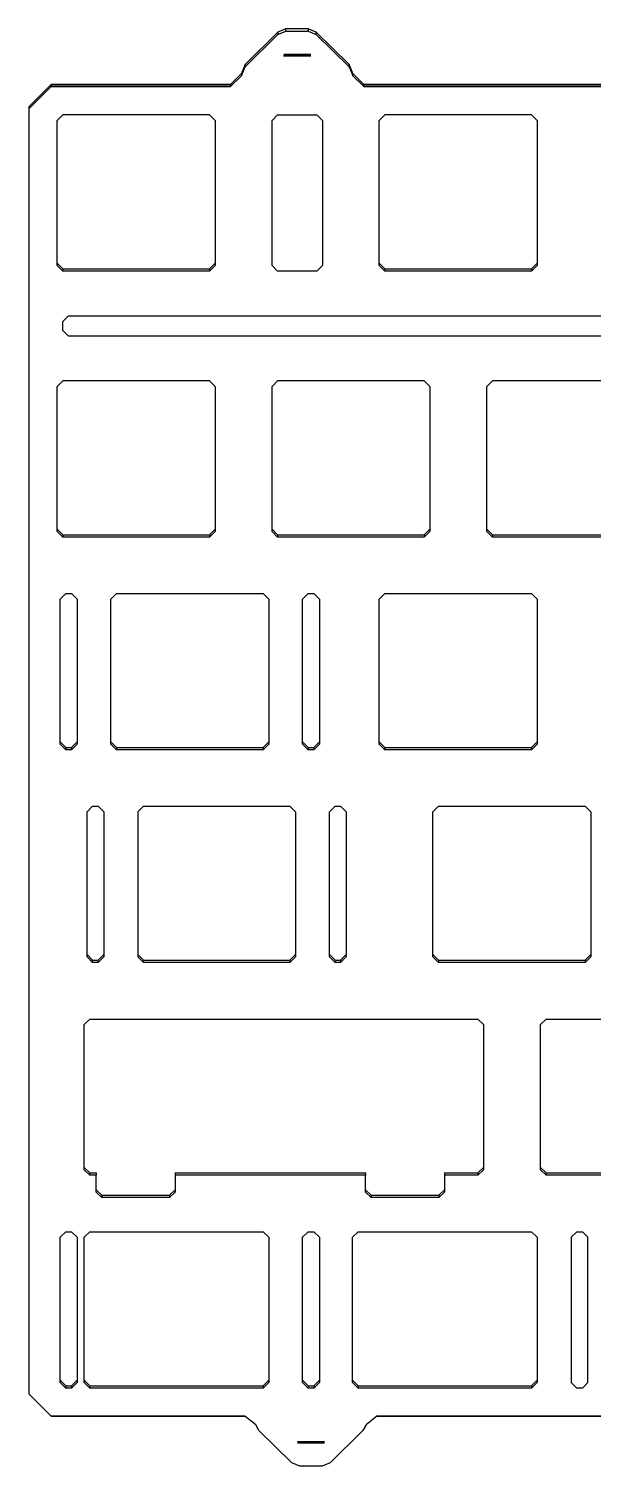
# Model space of a CAD drawing. Extents: x 0 to 305, y -118 to 9.
# Drawn here: x 0 to 50.1, y -118.2 to 9.2 of the extents above; entities that cross this region are included whole.
import ezdxf

# ---------------------------------------------------------------- set-up
doc = ezdxf.new("R2010")
doc.units = 0
doc.layers.get('0').update_dxf_attribs({"linetype": 'continuous'})

# ---------------------------------------------------------------- blocks, each defined once
blk = doc.blocks.new('FACEFEAT')
at = {"color": 0}
for p, q in [((22.11, 8.93), (19.2, 6.05)), ((22.11, 8.93), (19.2, 6.05)), ((22.11, 8.93), (22.11, 8.72)), ((22.11, 8.93), (22.11, 8.72)), ((24.8, 9.22), (22.82, 9.22)), ((24.8, 9.22), (22.82, 9.22)), ((22.82, 9.01), (22.82, 9.22)), ((22.82, 9.01), (22.82, 9.22)), ((22.82, 9.01), (24.8, 9.01)), ((22.82, 9.01), (24.8, 9.01)), ((24.8, 9.22), (24.8, 9.01)), ((24.8, 9.22), (24.8, 9.01)), ((28.43, 6.05), (25.51, 8.93)), ((28.43, 6.05), (25.51, 8.93)), ((25.51, 8.72), (25.51, 8.93)), ((25.51, 8.72), (25.51, 8.93)), ((19.2, 5.84), (22.11, 8.72)), ((19.2, 5.84), (22.11, 8.72)), ((25.51, 8.72), (28.43, 5.84)), ((25.51, 8.72), (28.43, 5.84)), ((18.91, 5.35), (18.91, 5.14)), ((18.91, 5.35), (18.91, 5.14)), ((18.91, 5.08), (18.91, 5.14)), ((18.91, 5.08), (18.91, 5.14)), ((19.2, 5.84), (19.2, 6.05)), ((19.2, 5.84), (19.2, 6.05)), ((28.43, 6.05), (28.43, 5.84)), ((28.43, 6.05), (28.43, 5.84)), ((28.72, 5.14), (28.72, 5.35)), ((28.72, 5.14), (28.72, 5.35)), ((28.72, 5.14), (28.72, 5.08)), ((28.72, 5.14), (28.72, 5.08)), ((17.91, 4.29), (2, 4.29)), ((2, 4.29), (17.91, 4.29)), ((2, 4.09), (2, 4.29)), ((2, 4.09), (2, 4.29)), ((2, 4.09), (17.91, 4.09)), ((17.91, 4.09), (2, 4.09)), ((17.91, 4.29), (17.91, 4.09)), ((17.91, 4.29), (17.91, 4.09)), ((103.63, 4.29), (29.72, 4.29)), ((29.72, 4.29), (103.63, 4.29)), ((29.72, 4.09), (29.72, 4.29)), ((29.72, 4.09), (29.72, 4.29)), ((29.72, 4.09), (103.63, 4.09)), ((103.63, 4.09), (29.72, 4.09)), ((0, 2.31), (0, 2.11)), ((0, 2.31), (0, 2.11)), ((0, 2.11), (0, -111.84)), ((0, 2.11), (0, -111.84)), ((16.03, 1.59), (3.03, 1.59)), ((16.03, 1.59), (3.03, 1.59)), ((22.08, 1.59), (25.55, 1.59)), ((44.6, 1.59), (31.6, 1.59)), ((44.6, 1.59), (31.6, 1.59)), ((2.53, -11.78), (2.53, 1.09)), ((2.53, -11.78), (2.53, 1.09)), ((16.53, 1.09), (16.53, -11.78)), ((16.53, 1.09), (16.53, -11.78)), ((21.58, -11.78), (21.58, 1.09)), ((26.05, 1.09), (26.05, -11.78)), ((31.1, -11.78), (31.1, 1.09)), ((31.1, -11.78), (31.1, 1.09)), ((45.1, 1.09), (45.1, -11.78)), ((45.1, 1.09), (45.1, -11.78)), ((3.03, -12.07), (16.03, -12.07)), ((3.03, -12.07), (16.03, -12.07)), ((3.03, -12.07), (3.03, -12.28)), ((3.03, -12.07), (3.03, -12.28)), ((16.03, -12.28), (3.03, -12.28)), ((16.03, -12.28), (3.03, -12.28)), ((16.03, -12.07), (16.03, -12.28)), ((16.03, -12.07), (16.03, -12.28)), ((25.55, -12.28), (22.08, -12.28)), ((31.6, -12.07), (44.6, -12.07)), ((31.6, -12.07), (44.6, -12.07)), ((31.6, -12.07), (31.6, -12.28)), ((31.6, -12.07), (31.6, -12.28)), ((44.6, -12.28), (31.6, -12.28)), ((44.6, -12.28), (31.6, -12.28)), ((44.6, -12.07), (44.6, -12.28)), ((44.6, -12.07), (44.6, -12.28)), ((3.53, -16.24), (106.8, -16.24)), ((3.03, -17.54), (3.03, -16.73)), ((106.8, -18.03), (3.53, -18.03)), ((2.53, -35.36), (2.53, -22.49)), ((2.53, -35.36), (2.53, -22.49)), ((16.03, -22), (3.03, -22)), ((16.03, -22), (3.03, -22)), ((16.53, -22.49), (16.53, -35.36)), ((16.53, -22.49), (16.53, -35.36)), ((21.58, -35.36), (21.58, -22.49)), ((21.58, -35.36), (21.58, -22.49)), ((35.08, -22), (22.08, -22)), ((35.08, -22), (22.08, -22)), ((35.58, -22.49), (35.58, -35.36)), ((35.58, -22.49), (35.58, -35.36)), ((40.63, -35.36), (40.63, -22.49)), ((40.63, -35.36), (40.63, -22.49)), ((54.13, -22), (41.13, -22)), ((54.13, -22), (41.13, -22)), ((3.03, -35.65), (16.03, -35.65)), ((3.03, -35.65), (16.03, -35.65)), ((3.03, -35.65), (3.03, -35.86)), ((3.03, -35.65), (3.03, -35.86)), ((16.03, -35.65), (16.03, -35.86)), ((16.03, -35.65), (16.03, -35.86)), ((22.08, -35.65), (35.08, -35.65)), ((22.08, -35.65), (35.08, -35.65)), ((22.08, -35.65), (22.08, -35.86)), ((22.08, -35.65), (22.08, -35.86)), ((35.08, -35.65), (35.08, -35.86)), ((35.08, -35.65), (35.08, -35.86)), ((41.13, -35.65), (54.13, -35.65)), ((41.13, -35.65), (54.13, -35.65)), ((41.13, -35.65), (41.13, -35.86)), ((41.13, -35.65), (41.13, -35.86)), ((16.03, -35.86), (3.03, -35.86)), ((16.03, -35.86), (3.03, -35.86)), ((35.08, -35.86), (22.08, -35.86)), ((35.08, -35.86), (22.08, -35.86)), ((54.13, -35.86), (41.13, -35.86)), ((54.13, -35.86), (41.13, -35.86)), ((2.79, -54.23), (2.79, -41.35)), ((2.79, -54.23), (2.79, -41.35)), ((3.29, -40.86), (3.79, -40.86)), ((3.29, -40.86), (3.79, -40.86)), ((4.29, -41.35), (4.29, -54.23)), ((4.29, -41.35), (4.29, -54.23)), ((7.29, -54.23), (7.29, -41.35)), ((7.29, -54.23), (7.29, -41.35)), ((7.79, -40.86), (20.79, -40.86)), ((7.79, -40.86), (20.79, -40.86)), ((21.29, -41.35), (21.29, -54.23)), ((21.29, -41.35), (21.29, -54.23)), ((24.29, -54.23), (24.29, -41.35)), ((24.29, -54.23), (24.29, -41.35)), ((24.79, -40.86), (25.29, -40.86)), ((24.79, -40.86), (25.29, -40.86)), ((25.79, -41.35), (25.79, -54.23)), ((25.79, -41.35), (25.79, -54.23)), ((31.1, -54.23), (31.1, -41.35)), ((31.1, -54.23), (31.1, -41.35)), ((31.6, -40.86), (44.6, -40.86)), ((31.6, -40.86), (44.6, -40.86)), ((45.1, -41.35), (45.1, -54.23)), ((45.1, -41.35), (45.1, -54.23)), ((3.29, -54.51), (3.79, -54.51)), ((3.29, -54.51), (3.79, -54.51)), ((3.29, -54.51), (3.29, -54.72)), ((3.29, -54.51), (3.29, -54.72)), ((3.79, -54.72), (3.29, -54.72)), ((3.79, -54.72), (3.29, -54.72)), ((3.79, -54.51), (3.79, -54.72)), ((3.79, -54.51), (3.79, -54.72)), ((7.79, -54.51), (20.79, -54.51)), ((7.79, -54.51), (20.79, -54.51)), ((7.79, -54.51), (7.79, -54.72)), ((7.79, -54.51), (7.79, -54.72)), ((20.79, -54.72), (7.79, -54.72)), ((20.79, -54.72), (7.79, -54.72)), ((20.79, -54.51), (20.79, -54.72)), ((20.79, -54.51), (20.79, -54.72)), ((24.79, -54.51), (25.29, -54.51)), ((24.79, -54.51), (25.29, -54.51)), ((24.79, -54.51), (24.79, -54.72)), ((24.79, -54.51), (24.79, -54.72)), ((25.29, -54.72), (24.79, -54.72)), ((25.29, -54.72), (24.79, -54.72)), ((25.29, -54.51), (25.29, -54.72)), ((25.29, -54.51), (25.29, -54.72)), ((31.6, -54.51), (44.6, -54.51)), ((31.6, -54.51), (44.6, -54.51)), ((31.6, -54.51), (31.6, -54.72)), ((31.6, -54.51), (31.6, -54.72)), ((44.6, -54.72), (31.6, -54.72)), ((44.6, -54.72), (31.6, -54.72)), ((44.6, -54.51), (44.6, -54.72)), ((44.6, -54.51), (44.6, -54.72)), ((5.67, -59.72), (6.17, -59.72)), ((5.67, -59.72), (6.17, -59.72)), ((10.17, -59.72), (23.17, -59.72)), ((10.17, -59.72), (23.17, -59.72)), ((27.17, -59.72), (27.67, -59.72)), ((27.17, -59.72), (27.67, -59.72)), ((36.36, -59.72), (49.36, -59.72)), ((36.36, -59.72), (49.36, -59.72)), ((5.17, -73.09), (5.17, -60.22)), ((5.17, -73.09), (5.17, -60.22)), ((6.67, -60.22), (6.67, -73.09)), ((6.67, -60.22), (6.67, -73.09)), ((9.67, -60.22), (9.67, -73.09)), ((9.67, -60.22), (9.67, -73.09)), ((23.67, -60.22), (23.67, -73.09)), ((23.67, -60.22), (23.67, -73.09)), ((26.67, -73.09), (26.67, -60.22)), ((26.67, -73.09), (26.67, -60.22)), ((28.17, -60.22), (28.17, -73.09)), ((28.17, -60.22), (28.17, -73.09)), ((35.86, -73.09), (35.86, -60.22)), ((35.86, -73.09), (35.86, -60.22)), ((49.86, -60.22), (49.86, -73.09)), ((49.86, -60.22), (49.86, -73.09)), ((5.67, -73.38), (6.17, -73.38)), ((5.67, -73.38), (6.17, -73.38)), ((5.67, -73.59), (5.67, -73.38)), ((5.67, -73.59), (5.67, -73.38)), ((6.17, -73.59), (5.67, -73.59)), ((6.17, -73.59), (5.67, -73.59)), ((6.17, -73.59), (6.17, -73.38)), ((6.17, -73.59), (6.17, -73.38)), ((10.17, -73.38), (23.17, -73.38)), ((10.17, -73.38), (23.17, -73.38)), ((10.17, -73.59), (10.17, -73.38)), ((10.17, -73.59), (10.17, -73.38)), ((23.17, -73.59), (10.17, -73.59)), ((23.17, -73.59), (10.17, -73.59)), ((23.17, -73.38), (23.17, -73.59)), ((23.17, -73.38), (23.17, -73.59)), ((27.17, -73.38), (27.67, -73.38)), ((27.17, -73.38), (27.67, -73.38)), ((27.17, -73.38), (27.17, -73.59)), ((27.17, -73.38), (27.17, -73.59)), ((27.67, -73.59), (27.17, -73.59)), ((27.67, -73.59), (27.17, -73.59)), ((27.67, -73.38), (27.67, -73.59)), ((27.67, -73.38), (27.67, -73.59)), ((36.36, -73.38), (49.36, -73.38)), ((36.36, -73.38), (49.36, -73.38)), ((36.36, -73.38), (36.36, -73.59)), ((36.36, -73.38), (36.36, -73.59)), ((49.36, -73.59), (36.36, -73.59)), ((49.36, -73.59), (36.36, -73.59)), ((49.36, -73.38), (49.36, -73.59)), ((49.36, -73.38), (49.36, -73.59)), ((5.41, -78.59), (39.84, -78.59)), ((5.41, -78.59), (39.84, -78.59)), ((45.89, -78.59), (58.89, -78.59)), ((45.89, -78.59), (58.89, -78.59)), ((4.91, -91.96), (4.91, -79.08)), ((4.91, -91.96), (4.91, -79.08)), ((40.34, -79.08), (40.34, -91.96)), ((40.34, -79.08), (40.34, -91.96)), ((45.39, -91.96), (45.39, -79.08)), ((45.39, -91.96), (45.39, -79.08)), ((5.41, -92.24), (5.99, -92.24)), ((5.41, -92.24), (5.99, -92.24)), ((5.41, -92.24), (5.41, -92.45)), ((5.41, -92.24), (5.41, -92.45)), ((5.99, -92.45), (5.41, -92.45)), ((5.99, -92.45), (5.41, -92.45)), ((5.99, -92.24), (5.99, -92.45)), ((5.99, -92.24), (5.99, -92.45)), ((5.99, -93.94), (5.99, -92.45)), ((5.99, -93.94), (5.99, -92.45)), ((12.99, -92.24), (29.87, -92.24)), ((12.99, -92.24), (12.99, -92.45)), ((12.99, -92.24), (29.87, -92.24)), ((12.99, -92.24), (12.99, -92.45)), ((29.87, -92.45), (12.99, -92.45)), ((12.99, -92.45), (12.99, -93.94)), ((29.87, -92.45), (12.99, -92.45)), ((12.99, -92.45), (12.99, -93.94)), ((29.87, -92.24), (29.87, -92.45)), ((29.87, -92.24), (29.87, -92.45)), ((29.87, -93.94), (29.87, -92.45)), ((29.87, -93.94), (29.87, -92.45)), ((36.87, -92.24), (39.84, -92.24)), ((36.87, -92.24), (36.87, -92.45)), ((36.87, -92.24), (39.84, -92.24)), ((36.87, -92.24), (36.87, -92.45)), ((39.84, -92.45), (36.87, -92.45)), ((36.87, -92.45), (36.87, -93.94)), ((39.84, -92.45), (36.87, -92.45)), ((36.87, -92.45), (36.87, -93.94)), ((39.84, -92.24), (39.84, -92.45)), ((39.84, -92.24), (39.84, -92.45)), ((45.89, -92.24), (58.89, -92.24)), ((45.89, -92.24), (58.89, -92.24)), ((45.89, -92.24), (45.89, -92.45)), ((45.89, -92.24), (45.89, -92.45)), ((58.89, -92.45), (45.89, -92.45)), ((58.89, -92.45), (45.89, -92.45)), ((6.49, -94.22), (12.49, -94.22)), ((6.49, -94.22), (12.49, -94.22)), ((6.49, -94.22), (6.49, -94.43)), ((6.49, -94.22), (6.49, -94.43)), ((12.49, -94.22), (12.49, -94.43)), ((12.49, -94.22), (12.49, -94.43)), ((30.37, -94.22), (36.37, -94.22)), ((30.37, -94.22), (36.37, -94.22)), ((30.37, -94.22), (30.37, -94.43)), ((30.37, -94.22), (30.37, -94.43)), ((36.37, -94.22), (36.37, -94.43)), ((36.37, -94.22), (36.37, -94.43)), ((12.49, -94.43), (6.49, -94.43)), ((12.49, -94.43), (6.49, -94.43)), ((36.37, -94.43), (30.37, -94.43)), ((36.37, -94.43), (30.37, -94.43)), ((2.79, -110.82), (2.79, -97.95)), ((2.79, -110.82), (2.79, -97.95)), ((3.29, -97.45), (3.79, -97.45)), ((3.29, -97.45), (3.79, -97.45)), ((4.29, -97.95), (4.29, -110.82)), ((4.29, -97.95), (4.29, -110.82)), ((4.91, -110.82), (4.91, -97.95)), ((4.91, -110.82), (4.91, -97.95)), ((5.41, -97.45), (20.79, -97.45)), ((5.41, -97.45), (20.79, -97.45)), ((21.29, -97.95), (21.29, -110.82)), ((21.29, -97.95), (21.29, -110.82)), ((24.29, -110.82), (24.29, -97.95)), ((24.29, -110.82), (24.29, -97.95)), ((24.79, -97.45), (25.29, -97.45)), ((24.79, -97.45), (25.29, -97.45)), ((25.79, -97.95), (25.79, -110.82)), ((25.79, -97.95), (25.79, -110.82)), ((28.72, -110.82), (28.72, -97.95)), ((28.72, -110.82), (28.72, -97.95)), ((29.22, -97.45), (44.6, -97.45)), ((29.22, -97.45), (44.6, -97.45)), ((45.1, -97.95), (45.1, -110.82)), ((45.1, -97.95), (45.1, -110.82)), ((48.11, -97.95), (48.11, -110.82)), ((48.61, -97.45), (49.11, -97.45)), ((49.61, -110.82), (49.61, -97.95)), ((3.29, -111.11), (3.79, -111.11)), ((3.29, -111.11), (3.79, -111.11)), ((3.29, -111.11), (3.29, -111.32)), ((3.29, -111.11), (3.29, -111.32)), ((3.79, -111.32), (3.29, -111.32)), ((3.79, -111.32), (3.29, -111.32)), ((3.79, -111.11), (3.79, -111.32)), ((3.79, -111.11), (3.79, -111.32)), ((5.41, -111.11), (20.79, -111.11)), ((5.41, -111.11), (20.79, -111.11)), ((5.41, -111.11), (5.41, -111.32)), ((5.41, -111.11), (5.41, -111.32)), ((20.79, -111.32), (5.41, -111.32)), ((20.79, -111.32), (5.41, -111.32)), ((20.79, -111.11), (20.79, -111.32)), ((20.79, -111.11), (20.79, -111.32)), ((24.79, -111.11), (25.29, -111.11)), ((24.79, -111.11), (25.29, -111.11)), ((24.79, -111.11), (24.79, -111.32)), ((24.79, -111.11), (24.79, -111.32)), ((25.29, -111.32), (24.79, -111.32)), ((25.29, -111.32), (24.79, -111.32)), ((25.29, -111.11), (25.29, -111.32)), ((25.29, -111.11), (25.29, -111.32)), ((29.22, -111.11), (44.6, -111.11)), ((29.22, -111.11), (44.6, -111.11)), ((29.22, -111.11), (29.22, -111.32)), ((29.22, -111.11), (29.22, -111.32)), ((44.6, -111.32), (29.22, -111.32)), ((44.6, -111.32), (29.22, -111.32)), ((44.6, -111.11), (44.6, -111.32)), ((44.6, -111.11), (44.6, -111.32)), ((49.11, -111.32), (48.61, -111.32)), ((19.18, -113.82), (2, -113.82)), ((2, -113.82), (19.18, -113.82)), ((66.48, -113.82), (30.89, -113.82)), ((30.89, -113.82), (66.48, -113.82)), ((23.34, -117.96), (20.42, -115.07)), ((23.34, -117.96), (20.42, -115.07)), ((29.65, -115.07), (26.74, -117.96)), ((29.65, -115.07), (26.74, -117.96)), ((26.03, -118.25), (24.05, -118.25)), ((26.03, -118.25), (24.05, -118.25))]:
    blk.add_line(p, q, dxfattribs=at)
for points in [[(22.82, 9.22), (22.11, 8.93)], [(22.82, 9.22), (22.11, 8.93)], [(22.11, 8.72), (22.82, 9.01)], [(22.11, 8.72), (22.82, 9.01)], [(25.51, 8.93), (24.8, 9.22)], [(25.51, 8.93), (24.8, 9.22)], [(24.8, 9.01), (25.51, 8.72)], [(24.8, 9.01), (25.51, 8.72)], [(25.01, 6.83), (22.61, 6.83)], [(22.61, 6.83), (25.01, 6.83)], [(25.01, 6.83), (22.61, 6.83)], [(22.61, 6.83), (25.01, 6.83)], [(25.01, 6.94), (22.62, 6.94)], [(25.01, 6.94), (22.62, 6.94)], [(18.91, 5.29), (17.91, 4.29)], [(18.91, 5.29), (17.91, 4.29)], [(19.2, 6.05), (18.91, 5.35)], [(19.2, 6.05), (18.91, 5.35)], [(18.91, 5.14), (19.2, 5.84)], [(18.91, 5.14), (19.2, 5.84)], [(28.72, 5.35), (28.43, 6.05)], [(28.72, 5.35), (28.43, 6.05)], [(28.43, 5.84), (28.72, 5.14)], [(28.43, 5.84), (28.72, 5.14)], [(29.72, 4.29), (28.72, 5.29)], [(29.72, 4.29), (28.72, 5.29)], [(2, 4.29), (0, 2.31)], [(2, 4.29), (0, 2.31)], [(0, 2.11), (2, 4.09)], [(0, 2.11), (2, 4.09)], [(17.91, 4.09), (18.91, 5.08)], [(17.91, 4.09), (18.91, 5.08)], [(28.72, 5.08), (29.72, 4.09)], [(28.72, 5.08), (29.72, 4.09)], [(2.53, 1.09), (3.03, 1.59)], [(2.53, 1.09), (3.03, 1.59)], [(16.03, 1.59), (16.53, 1.09)], [(16.03, 1.59), (16.53, 1.09)], [(21.58, 1.09), (22.08, 1.59)], [(25.55, 1.59), (26.05, 1.09)], [(31.1, 1.09), (31.6, 1.59)], [(31.1, 1.09), (31.6, 1.59)], [(44.6, 1.59), (45.1, 1.09)], [(44.6, 1.59), (45.1, 1.09)], [(2.53, -11.57), (3.03, -12.07)], [(2.53, -11.57), (3.03, -12.07)], [(3.03, -12.28), (2.53, -11.78)], [(3.03, -12.28), (2.53, -11.78)], [(16.03, -12.07), (16.53, -11.57)], [(16.03, -12.07), (16.53, -11.57)], [(16.53, -11.78), (16.03, -12.28)], [(16.53, -11.78), (16.03, -12.28)], [(22.08, -12.28), (21.58, -11.78)], [(26.05, -11.78), (25.55, -12.28)], [(31.1, -11.57), (31.6, -12.07)], [(31.1, -11.57), (31.6, -12.07)], [(31.6, -12.28), (31.1, -11.78)], [(31.6, -12.28), (31.1, -11.78)], [(44.6, -12.07), (45.1, -11.57)], [(44.6, -12.07), (45.1, -11.57)], [(45.1, -11.78), (44.6, -12.28)], [(45.1, -11.78), (44.6, -12.28)], [(3.53, -16.24), (3.03, -16.73)], [(3.03, -17.54), (3.53, -18.03)], [(2.53, -22.49), (3.03, -22)], [(2.53, -22.49), (3.03, -22)], [(16.03, -22), (16.53, -22.49)], [(16.03, -22), (16.53, -22.49)], [(21.58, -22.49), (22.08, -22)], [(21.58, -22.49), (22.08, -22)], [(35.08, -22), (35.58, -22.49)], [(35.08, -22), (35.58, -22.49)], [(40.63, -22.49), (41.13, -22)], [(40.63, -22.49), (41.13, -22)], [(2.53, -35.16), (3.03, -35.65)], [(2.53, -35.16), (3.03, -35.65)], [(3.03, -35.86), (2.53, -35.36)], [(3.03, -35.86), (2.53, -35.36)], [(16.03, -35.65), (16.53, -35.16)], [(16.03, -35.65), (16.53, -35.16)], [(16.53, -35.36), (16.03, -35.86)], [(16.53, -35.36), (16.03, -35.86)], [(21.58, -35.16), (22.08, -35.65)], [(21.58, -35.16), (22.08, -35.65)], [(22.08, -35.86), (21.58, -35.36)], [(22.08, -35.86), (21.58, -35.36)], [(35.08, -35.65), (35.58, -35.16)], [(35.08, -35.65), (35.58, -35.16)], [(35.58, -35.36), (35.08, -35.86)], [(35.58, -35.36), (35.08, -35.86)], [(40.63, -35.16), (41.13, -35.65)], [(40.63, -35.16), (41.13, -35.65)], [(41.13, -35.86), (40.63, -35.36)], [(41.13, -35.86), (40.63, -35.36)], [(2.79, -41.35), (3.29, -40.86)], [(2.79, -41.35), (3.29, -40.86)], [(3.79, -40.86), (4.29, -41.35)], [(3.79, -40.86), (4.29, -41.35)], [(7.29, -41.35), (7.79, -40.86)], [(7.29, -41.35), (7.79, -40.86)], [(20.79, -40.86), (21.29, -41.35)], [(20.79, -40.86), (21.29, -41.35)], [(24.29, -41.35), (24.79, -40.86)], [(24.29, -41.35), (24.79, -40.86)], [(25.29, -40.86), (25.79, -41.35)], [(25.29, -40.86), (25.79, -41.35)], [(31.1, -41.35), (31.6, -40.86)], [(31.1, -41.35), (31.6, -40.86)], [(44.6, -40.86), (45.1, -41.35)], [(44.6, -40.86), (45.1, -41.35)], [(2.79, -54.02), (3.29, -54.51)], [(2.79, -54.02), (3.29, -54.51)], [(3.29, -54.72), (2.79, -54.23)], [(3.29, -54.72), (2.79, -54.23)], [(3.79, -54.51), (4.29, -54.02)], [(3.79, -54.51), (4.29, -54.02)], [(4.29, -54.23), (3.79, -54.72)], [(4.29, -54.23), (3.79, -54.72)], [(7.29, -54.02), (7.79, -54.51)], [(7.29, -54.02), (7.79, -54.51)], [(7.79, -54.72), (7.29, -54.23)], [(7.79, -54.72), (7.29, -54.23)], [(20.79, -54.51), (21.29, -54.02)], [(20.79, -54.51), (21.29, -54.02)], [(21.29, -54.23), (20.79, -54.72)], [(21.29, -54.23), (20.79, -54.72)], [(24.29, -54.02), (24.79, -54.51)], [(24.29, -54.02), (24.79, -54.51)], [(24.79, -54.72), (24.29, -54.23)], [(24.79, -54.72), (24.29, -54.23)], [(25.29, -54.51), (25.79, -54.02)], [(25.29, -54.51), (25.79, -54.02)], [(25.79, -54.23), (25.29, -54.72)], [(25.79, -54.23), (25.29, -54.72)], [(31.1, -54.02), (31.6, -54.51)], [(31.1, -54.02), (31.6, -54.51)], [(31.6, -54.72), (31.1, -54.23)], [(31.6, -54.72), (31.1, -54.23)], [(44.6, -54.51), (45.1, -54.02)], [(44.6, -54.51), (45.1, -54.02)], [(45.1, -54.23), (44.6, -54.72)], [(45.1, -54.23), (44.6, -54.72)], [(5.17, -60.22), (5.67, -59.72)], [(5.17, -60.22), (5.67, -59.72)], [(6.17, -59.72), (6.67, -60.22)], [(6.17, -59.72), (6.67, -60.22)], [(10.17, -59.72), (9.67, -60.22)], [(10.17, -59.72), (9.67, -60.22)], [(23.17, -59.72), (23.67, -60.22)], [(23.17, -59.72), (23.67, -60.22)], [(26.67, -60.22), (27.17, -59.72)], [(26.67, -60.22), (27.17, -59.72)], [(27.67, -59.72), (28.17, -60.22)], [(27.67, -59.72), (28.17, -60.22)], [(35.86, -60.22), (36.36, -59.72)], [(35.86, -60.22), (36.36, -59.72)], [(49.36, -59.72), (49.86, -60.22)], [(49.36, -59.72), (49.86, -60.22)], [(5.17, -72.88), (5.67, -73.38)], [(5.17, -72.88), (5.67, -73.38)], [(5.67, -73.59), (5.17, -73.09)], [(5.67, -73.59), (5.17, -73.09)], [(6.17, -73.38), (6.67, -72.88)], [(6.17, -73.38), (6.67, -72.88)], [(6.67, -73.09), (6.17, -73.59)], [(6.67, -73.09), (6.17, -73.59)], [(10.17, -73.38), (9.67, -72.88)], [(10.17, -73.38), (9.67, -72.88)], [(9.67, -73.09), (10.17, -73.59)], [(9.67, -73.09), (10.17, -73.59)], [(23.17, -73.38), (23.67, -72.88)], [(23.17, -73.38), (23.67, -72.88)], [(23.67, -73.09), (23.17, -73.59)], [(23.67, -73.09), (23.17, -73.59)], [(26.67, -72.88), (27.17, -73.38)], [(26.67, -72.88), (27.17, -73.38)], [(27.17, -73.59), (26.67, -73.09)], [(27.17, -73.59), (26.67, -73.09)], [(27.67, -73.38), (28.17, -72.88)], [(27.67, -73.38), (28.17, -72.88)], [(28.17, -73.09), (27.67, -73.59)], [(28.17, -73.09), (27.67, -73.59)], [(35.86, -72.88), (36.36, -73.38)], [(35.86, -72.88), (36.36, -73.38)], [(36.36, -73.59), (35.86, -73.09)], [(36.36, -73.59), (35.86, -73.09)], [(49.36, -73.38), (49.86, -72.88)], [(49.36, -73.38), (49.86, -72.88)], [(49.86, -73.09), (49.36, -73.59)], [(49.86, -73.09), (49.36, -73.59)], [(4.91, -79.08), (5.41, -78.59)], [(4.91, -79.08), (5.41, -78.59)], [(39.84, -78.59), (40.34, -79.08)], [(39.84, -78.59), (40.34, -79.08)], [(45.39, -79.08), (45.89, -78.59)], [(45.39, -79.08), (45.89, -78.59)], [(4.91, -91.75), (5.41, -92.24)], [(4.91, -91.75), (5.41, -92.24)], [(39.84, -92.24), (40.34, -91.75)], [(39.84, -92.24), (40.34, -91.75)], [(45.39, -91.75), (45.89, -92.24)], [(45.39, -91.75), (45.89, -92.24)], [(5.41, -92.45), (4.91, -91.96)], [(5.41, -92.45), (4.91, -91.96)], [(40.34, -91.96), (39.84, -92.45)], [(40.34, -91.96), (39.84, -92.45)], [(45.89, -92.45), (45.39, -91.96)], [(45.89, -92.45), (45.39, -91.96)], [(5.99, -93.73), (6.49, -94.22)], [(5.99, -93.73), (6.49, -94.22)], [(6.49, -94.43), (5.99, -93.94)], [(6.49, -94.43), (5.99, -93.94)], [(12.49, -94.22), (12.99, -93.73)], [(12.49, -94.22), (12.99, -93.73)], [(12.99, -93.94), (12.49, -94.43)], [(12.99, -93.94), (12.49, -94.43)], [(29.87, -93.73), (30.37, -94.22)], [(29.87, -93.73), (30.37, -94.22)], [(30.37, -94.43), (29.87, -93.94)], [(30.37, -94.43), (29.87, -93.94)], [(36.37, -94.22), (36.87, -93.73)], [(36.37, -94.22), (36.87, -93.73)], [(36.87, -93.94), (36.37, -94.43)], [(36.87, -93.94), (36.37, -94.43)], [(2.79, -97.95), (3.29, -97.45)], [(2.79, -97.95), (3.29, -97.45)], [(3.79, -97.45), (4.29, -97.95)], [(3.79, -97.45), (4.29, -97.95)], [(4.91, -97.95), (5.41, -97.45)], [(4.91, -97.95), (5.41, -97.45)], [(20.79, -97.45), (21.29, -97.95)], [(20.79, -97.45), (21.29, -97.95)], [(24.29, -97.95), (24.79, -97.45)], [(24.29, -97.95), (24.79, -97.45)], [(25.29, -97.45), (25.79, -97.95)], [(25.29, -97.45), (25.79, -97.95)], [(28.72, -97.95), (29.22, -97.45)], [(28.72, -97.95), (29.22, -97.45)], [(44.6, -97.45), (45.1, -97.95)], [(44.6, -97.45), (45.1, -97.95)], [(48.61, -97.45), (48.11, -97.95)], [(49.61, -97.95), (49.11, -97.45)], [(2.79, -110.61), (3.29, -111.11)], [(2.79, -110.61), (3.29, -111.11)], [(3.29, -111.32), (2.79, -110.82)], [(3.29, -111.32), (2.79, -110.82)], [(3.79, -111.11), (4.29, -110.61)], [(3.79, -111.11), (4.29, -110.61)], [(4.29, -110.82), (3.79, -111.32)], [(4.29, -110.82), (3.79, -111.32)], [(4.91, -110.61), (5.41, -111.11)], [(4.91, -110.61), (5.41, -111.11)], [(5.41, -111.32), (4.91, -110.82)], [(5.41, -111.32), (4.91, -110.82)], [(20.79, -111.11), (21.29, -110.61)], [(20.79, -111.11), (21.29, -110.61)], [(21.29, -110.82), (20.79, -111.32)], [(21.29, -110.82), (20.79, -111.32)], [(24.29, -110.61), (24.79, -111.11)], [(24.29, -110.61), (24.79, -111.11)], [(24.79, -111.32), (24.29, -110.82)], [(24.79, -111.32), (24.29, -110.82)], [(25.29, -111.11), (25.79, -110.61)], [(25.29, -111.11), (25.79, -110.61)], [(25.79, -110.82), (25.29, -111.32)], [(25.79, -110.82), (25.29, -111.32)], [(28.72, -110.61), (29.22, -111.11)], [(28.72, -110.61), (29.22, -111.11)], [(29.22, -111.32), (28.72, -110.82)], [(29.22, -111.32), (28.72, -110.82)], [(44.6, -111.11), (45.1, -110.61)], [(44.6, -111.11), (45.1, -110.61)], [(45.1, -110.82), (44.6, -111.32)], [(45.1, -110.82), (44.6, -111.32)], [(48.11, -110.82), (48.61, -111.32)], [(49.11, -111.32), (49.61, -110.82)], [(2, -113.82), (0, -111.84)], [(2, -113.82), (0, -111.84)], [(20.16, -114.59), (19.18, -113.82)], [(20.16, -114.59), (19.18, -113.82)], [(20.42, -115.07), (20.16, -114.59)], [(20.42, -115.07), (20.16, -114.59)], [(29.92, -114.59), (29.65, -115.07)], [(29.92, -114.59), (29.65, -115.07)], [(30.89, -113.82), (29.92, -114.59)], [(30.89, -113.82), (29.92, -114.59)], [(26.23, -116.07), (23.84, -116.07)], [(26.23, -116.07), (23.84, -116.07)], [(23.84, -116.17), (26.24, -116.17)], [(26.24, -116.17), (23.84, -116.17)], [(23.84, -116.17), (26.24, -116.17)], [(26.24, -116.17), (23.84, -116.17)], [(24.05, -118.25), (23.34, -117.96)], [(24.05, -118.25), (23.34, -117.96)], [(26.74, -117.96), (26.03, -118.25)], [(26.74, -117.96), (26.03, -118.25)]]:
    blk.add_lwpolyline(points, dxfattribs=at)

msp = doc.modelspace()

# ---------------------------------------------------------------- block references
at = {"color": 0}
msp.add_blockref('FACEFEAT', (0, 0), dxfattribs=at)

doc.saveas('drawing.dxf')
